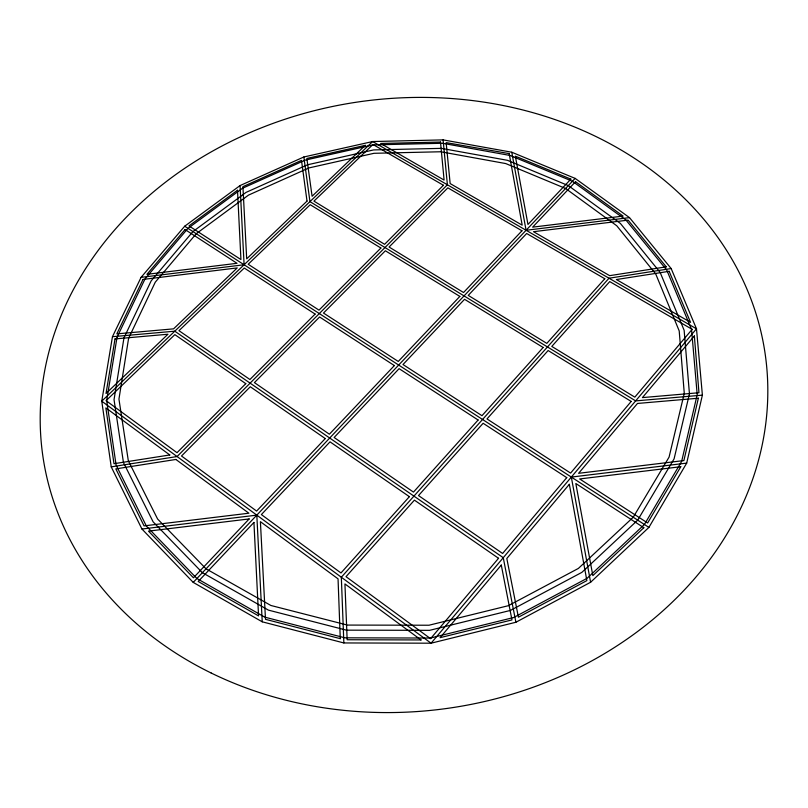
<?xml version="1.0" encoding="UTF-8"?>
<svg xmlns="http://www.w3.org/2000/svg" width="808" height="808" viewBox="0 0 808 808"><rect width="100%" height="100%" fill="white"/><g stroke="black" fill="none" stroke-linecap="round" stroke-linejoin="round"><path stroke-width="1.21" d="M112.453 336.694L101.758 401.182L111.231 466.873L141.945 529.028L193.223 582.396L262.236 621.817L343.854 642.946L431.078 643.198L515.908 622.251L590.608 582.255L648.895 527.402L686.699 463.115L702.384 395.142L696.496 328.816L671.155 268.539L629.503 217.635L575.134 178.386L511.777 152.227L443.097 139.885L372.639 141.541L303.838 156.984L240.067 185.567L184.699 226.22L141.077 277.356L112.453 336.694L174.781 331.189L503.253 557.702L515.908 622.251M193.223 582.396L575.134 178.386M671.155 268.539L608.99 278.225L341.329 577.235L343.854 642.946M111.231 466.873L177.093 456.54L447.4 184.779L443.097 139.885M141.077 277.356L244.097 264.761L240.067 185.567M629.503 217.635L526.079 230.28L511.777 152.227M141.945 529.028L256.813 515.13L262.236 621.817M686.699 463.115L571.327 477.074L590.608 582.255M702.384 395.142L635.644 400.899L309.959 201.626L303.838 156.984M184.699 226.22L648.895 527.402M128.603 338.289L118.948 399.091L128.331 460.812L157.611 519.019L206.05 568.832L270.902 605.485L347.379 625.079L428.987 625.23L508.363 605.697L578.387 568.428L633.24 517.241L669.075 457.116L684.275 393.355L679.205 330.926L655.742 273.993L616.756 225.765L565.58 188.486L505.747 163.569L440.754 151.763L374.013 153.298L308.838 167.953L248.511 195.112L196.253 233.714L155.267 282.184L128.603 338.289M123.978 337.835L114.039 399.687L123.452 462.54L153.146 521.877L202.394 572.69L268.438 610.131L346.38 630.159L429.583 630.341L510.505 610.404L581.871 572.367L637.704 520.14L674.104 458.823L689.446 393.86L684.144 330.321L660.156 272.437L620.403 223.442L568.317 185.598L507.474 160.317L441.421 148.359L373.619 149.924L307.404 164.812L246.087 192.375L192.94 231.573L151.207 280.8L123.978 337.835M117.059 337.148L106.666 400.586L116.12 465.135L146.43 526.16L196.899 578.508L264.721 617.13L344.864 637.815L430.472 638.037L513.736 617.504L587.103 578.296L644.41 524.493L681.649 461.398L697.203 394.637L691.557 329.422L666.762 270.094L625.867 219.948L572.407 181.265L510.06 155.459L442.43 143.268L373.033 144.895L305.262 160.105L242.471 188.284L187.991 228.361L145.127 278.73L117.059 337.148M115.019 338.916L106.03 393.496L167.943 334.239L115.019 338.916M698.365 398.213L683.881 460.57L578.609 473.306L637.482 403.455L698.365 398.213M143.016 279.437L116.827 333.866L173.558 328.856L237.229 267.913L143.016 279.437M680.78 466.721L647.622 522.978L579.659 478.952L680.78 466.721M696.496 328.816L431.078 643.198L101.758 401.182L372.639 141.541L696.496 328.816M501.283 565.065L440.108 637.653L511.959 619.918L501.283 565.065M569.337 484.305L506.818 558.49L518.413 617.211L586.861 580.609L569.337 484.305M694.355 335.966L642.41 397.607L698.96 392.728L694.355 335.966M498.546 558.278L430.553 638.673L346.026 576.67L414.413 500.142L498.546 558.278M566.751 477.629L502.616 553.46L418.514 495.567L483.123 423.271L566.751 477.629M631.189 401.435L570.6 473.084L486.992 418.938L548.127 350.531L631.189 401.435M692.163 329.341L634.825 397.142L551.793 346.42L609.727 281.598L692.163 329.341M185.062 229.543L146.925 274.326L237.007 263.307L185.062 229.543M409.383 496.668L340.966 572.963L261.368 514.575L330.017 441.845L409.383 496.668M478.114 420.009L413.474 492.102L334.138 437.481L399.091 368.66L478.114 420.009M543.148 347.48L481.982 415.696L402.99 364.529L464.549 299.303L543.148 347.48M604.788 278.74L546.814 343.38L468.246 295.395L526.675 233.492L604.788 278.74M249.167 518.938L193.435 577.801L148.49 531.119L249.167 518.938M325.271 438.562L256.611 511.08L181.517 456.005L250.288 386.759L325.271 438.562M394.365 365.58L329.381 434.209L254.419 382.608L319.594 316.989L394.365 365.58M459.843 296.415L398.263 361.459L323.503 313.049L385.365 250.773L459.843 296.415M521.978 230.775L463.539 292.516L389.082 247.026L447.864 187.85L521.978 230.775M570.882 179.134L527.967 224.452L515.352 156.176L570.882 179.134M253.934 522.453L198.202 581.497L258.56 615.898L253.934 522.453M575.538 181.709L532.654 227.149L623.099 216.089L575.538 181.709M245.794 383.659L177.023 452.702L106.06 400.657L174.851 334.643L245.794 383.659M315.11 314.07L249.924 379.518L178.972 330.674L244.258 268.024L315.11 314.07M380.891 248.026L319.019 310.141L248.177 264.256L310.221 204.717L380.891 248.026M443.41 185.264L384.608 244.299L313.948 201.131L372.983 144.481L443.41 185.264M307.02 201.111L246.692 258.853L242.925 186.658L301.495 160.388L307.02 201.111M365.287 145.339L312.09 196.263L306.848 158.459L365.287 145.339M643.825 527.715L592.84 575.629L575.821 483.517L643.825 527.715M237.502 190.254L188.981 225.917L240.925 259.56L237.502 190.254M666.226 266.842L609.646 275.659L533.502 231.694L628.089 220.129L666.226 266.842M669.165 271.316L616.383 279.538L690.537 322.352L669.165 271.316M169.791 454.965L113.989 463.711L105.858 407.889L169.791 454.965M175.892 459.459L115.827 468.882L144.077 525.887L248.894 513.211L175.892 459.459M440.501 142.046L380.659 143.45L444.097 180.073L440.501 142.046M421.029 639.946L347.157 639.744L344.935 583.921L421.029 639.946M509.171 153.611L446.157 142.622L450.147 183.567L522.19 225.159L509.171 153.611M340.269 638.653L265.489 619.322L260.398 521.675L338.047 578.851L340.269 638.653M211.231 673.044A364.751 306.474 -7.6 0 0 767.6 401.606A364.751 306.474 -7.6 0 0 233.189 140.319A364.751 306.474 -7.6 0 0 211.231 673.044"/></g></svg>
